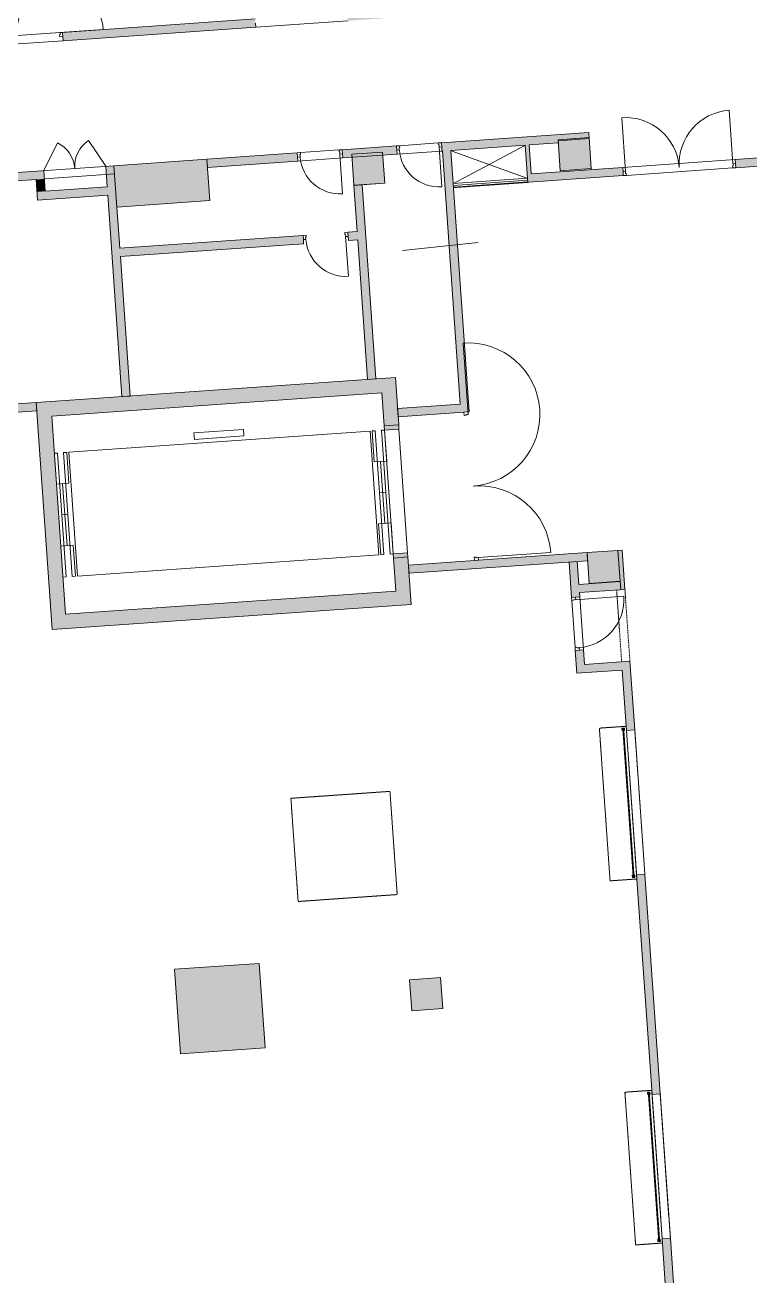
# Model space of a CAD drawing. Header units: millimetres. Extents: x 833941507 to 1669051331, y 817666127 to 1636299673.
# Drawn here: x 834408591 to 834426110, y 818018232 to 818048465 of the extents above; entities that cross this region are included whole.
import ezdxf

# ---------------------------------------------------------------- set-up
doc = ezdxf.new("R2010")
doc.units = ezdxf.units.MM
doc.header["$LTSCALE"] = 3
for name, pattern in [('3A35X-MAGP-P-MP-B02A$0$Long Dash', [13.5, 9, -4.5]), ('3A35X-MAGP-P-MP-B02A$0$Overhead', [1.8, 1.2, -0.6]), ('3A35X-MAGP-P-MP-B02B$0$Long Dash', [13.5, 9, -4.5]), ('3A35X-MAGP-P-MP-B02B$0$Overhead', [1.8, 1.2, -0.6])]:
    doc.linetypes.add(name, pattern=pattern)
for name, color, linetype, lineweight in [('3A35X-MAGP-P-MP-B02A$0$A-000-M_MASS', 252, 'Continuous', 5), ('3A35X-MAGP-P-MP-B02A$0$A-010-A_ROOM', 252, 'Continuous', 5), ('3A35X-MAGP-P-MP-B02A$0$A-010-M_LINE', 252, 'Continuous', 5), ('3A35X-MAGP-P-MP-B02A$0$A-200-M_WALL_EXT', 252, 'Continuous', 9), ('3A35X-MAGP-P-MP-B02A$0$A-200-M_WALL_INT', 252, 'Continuous', 9), ('3A35X-MAGP-P-MP-B02A$0$A-200-M_WALL_PAT', 252, 'Continuous', 9), ('3A35X-MAGP-P-MP-B02A$0$A-230-M_FLOOR', 252, 'Continuous', 18), ('3A35X-MAGP-P-MP-B02A$0$A-325-M_DOOR', 252, 'Continuous', 5), ('3A35X-MAGP-P-MP-B02A$0$A-325-MH_DOOR', 252, '3A35X-MAGP-P-MP-B02A$0$Long Dash', 5), ('3A35X-MAGP-P-MP-B02A$0$A-770-ME_FFE_SA', 252, 'Continuous', 5), ('3A35X-MAGP-P-MP-B02A$0$A-770-MH_FFE_SA', 252, '3A35X-MAGP-P-MP-B02A$0$Overhead', 5), ('3A35X-MAGP-P-MP-B02A$0$S-280-M_COLUMN', 252, 'Continuous', 9), ('3A35X-MAGP-P-MP-B02A$0$Z-060-M_DETAIL', 252, 'Continuous', 5), ('3A35X-MAGP-P-MP-B02B$0$A-000-M_MASS', 252, 'Continuous', 5), ('3A35X-MAGP-P-MP-B02B$0$A-010-A_ROOM', 252, 'Continuous', 5), ('3A35X-MAGP-P-MP-B02B$0$A-010-M_LINE', 252, 'Continuous', 5), ('3A35X-MAGP-P-MP-B02B$0$A-200-M_WALL_EXT', 252, 'Continuous', 9), ('3A35X-MAGP-P-MP-B02B$0$A-200-M_WALL_INT', 252, 'Continuous', 9), ('3A35X-MAGP-P-MP-B02B$0$A-200-M_WALL_PAT', 252, 'Continuous', 9), ('3A35X-MAGP-P-MP-B02B$0$A-230-M_FLOOR', 252, 'Continuous', 18), ('3A35X-MAGP-P-MP-B02B$0$A-325-M_DOOR', 252, 'Continuous', 5), ('3A35X-MAGP-P-MP-B02B$0$A-325-MH_DOOR', 252, '3A35X-MAGP-P-MP-B02B$0$Long Dash', 5), ('3A35X-MAGP-P-MP-B02B$0$A-770-ME_FFE_SA', 252, 'Continuous', 5), ('3A35X-MAGP-P-MP-B02B$0$A-770-MH_FFE_SA', 252, '3A35X-MAGP-P-MP-B02B$0$Overhead', 5), ('3A35X-MAGP-P-MP-B02B$0$S-280-M_COLUMN', 252, 'Continuous', 9), ('3A35X-MAGP-P-MP-B02B$0$Z-060-M_DETAIL', 252, 'Continuous', 5), ('UAJ-23FLOR-h', 251, 'Continuous', 9)]:
    doc.layers.add(name, color=color, linetype=linetype, lineweight=lineweight)
doc.layers.add('UAJ-00XREF', color=7, linetype='Continuous')

# ---------------------------------------------------------------- blocks, each defined once
blk = doc.blocks.new('GBP-LTC-LB01')
at = {"layer": 'UAJ-23FLOR-h'}
h = blk.add_hatch(dxfattribs=at)
h.set_pattern_fill('EARTH,_O', color=256, scale=180, angle=45)
h.set_pattern_definition([(48.9989, (834576001.8, 818046085.3), (-112.727, 1612.5107), [1143, -1143]), (48.9989, (834575678.3, 818046366.6), (-112.727, 1612.5107), [1143, -1143]), (48.9989, (834575354.8, 818046647.8), (-112.727, 1612.5107), [1143, -1143]), (138.9989, (834575340.7, 818046849.3), (-1612.5107, -112.727), [1143, -1143]), (138.9989, (834575621.9, 818047172.8), (-1612.5107, -112.727), [1143, -1143]), (138.9989, (834575903.1, 818047496.3), (-1612.5107, -112.727), [1143, -1143])])
h.paths.add_polyline_path([(834572173, 818200349), (834310584, 818182062), (834331502, 817882832), (834364940, 817885169), (834473096, 818011284), (834480534, 818020120), (834485095, 818025710), (834491376, 818033619), (834497063, 818041013), (834493146, 818043679), (834512789, 818074029), (834518712, 818083675), (834526231, 818096325), (834534646, 818111073), (834545956, 818131981), (834557205, 818154199), (834564040, 818168497), (834570941, 818183576), (834578368, 818200696)])
h.paths.add_polyline_path([(834382131, 817956470), (834418269, 817958996), (834422062, 817963856), (834428403, 817964299), (834467239, 818010696), (834466445, 818021739), (834476098, 818035709), (834485267, 818048983), (834487015, 818051460), (834497268, 818067303), (834492893, 818129890), (834448057, 818126756), (834416897, 818105052), (834382061, 818080789), (834386167, 818022059), (834377588, 818021459)], flags=16)
edge = h.paths.add_edge_path(flags=16)
edge.add_line((834540292, 818142076), (834533466, 818141614))
edge.add_line((834533466, 818141614), (834523258, 818143863))
edge.add_line((834523258, 818143863), (834525897, 818155839))
edge.add_arc((834558382, 818267025), 115835, 237.2184, 253.71313, ccw=False)
edge.add_line((834495665, 818169638), (834498268, 818132357))
edge.add_line((834498268, 818132357), (834496346, 818130135))
edge.add_line((834496346, 818130135), (834492880, 818129893))
edge.add_line((834492880, 818129893), (834494230, 818110588))
edge.add_line((834494230, 818110588), (834496326, 818110708))
edge.add_line((834496326, 818110708), (834498420, 818080754))
edge.add_line((834498420, 818080754), (834498046, 818080727))
edge.add_line((834498046, 818080727), (834498255, 818077746))
edge.add_line((834498255, 818077746), (834503061, 818078082))
edge.add_line((834503061, 818078082), (834504980, 818081212))
edge.add_line((834504980, 818081212), (834509429, 818088471))
edge.add_line((834509429, 818088471), (834515217, 818097914))
edge.add_line((834515217, 818097914), (834526067, 818116416))
edge.add_line((834526067, 818116416), (834532489, 818127889))
edge.add_line((834532489, 818127889), (834534831, 818132146))
edge.add_line((834534831, 818132146), (834540292, 818142076))
h = blk.add_hatch(dxfattribs=at)
h.set_pattern_fill('EARTH,_O', color=256, scale=180, angle=45)
h.set_pattern_definition([(45.0000001, (-1082349.7, 54794.9), (-3e-06, 1616.4461018), [1143, -1143]), (45.0000001, (-1082652.8, 55098), (-3e-06, 1616.4461018), [1143, -1143]), (45.0000001, (-1082955.9, 55401.1), (-3e-06, 1616.4461018), [1143, -1143]), (135.0000001, (-1082955.9, 55603.1), (-1616.4461018, -3e-06), [1143, -1143]), (135.0000001, (-1082652.8, 55906.2), (-1616.4461018, -3e-06), [1143, -1143]), (135.0000001, (-1082349.7, 56209.3), (-1616.4461018, -3e-06), [1143, -1143])])
h.paths.add_polyline_path([(834669469, 818015499), (834651081, 818014214), (834651091, 818014066), (834669480, 818015352)], flags=16)
edge = h.paths.add_edge_path()
edge.add_arc((834611764, 818123015), 22001, 94.0007, 118.6887)
edge.add_line((834601202, 818142316), (834593918, 818141228))
edge.add_arc((834611768, 818123014), 25503, 93.9972, 134.4213, ccw=False)
edge.add_line((834609991, 818148455), (834618164, 818149026))
edge.add_line((834618164, 818149026), (834618408, 818145535))
edge.add_line((834618408, 818145535), (834616365, 818145392))
edge.add_line((834616365, 818145392), (834616609, 818141901))
edge.add_line((834616609, 818141901), (834611622, 818141552))
edge.add_line((834611622, 818141552), (834611378, 818145043))
edge.add_line((834611378, 818145043), (834610229, 818144963))
h.paths.add_polyline_path([(834673233, 818197366), (834607546, 818192774), (834599172, 818174435), (834588349, 818152375), (834578622, 818133891), (834568418, 818115665), (834556457, 818095618), (834546606, 818080042), (834532219, 818058624), (834523692, 818046596), (834515684, 818035708), (834508244, 818025930), (834500656, 818016266), (834489787, 818002934), (834483448, 817995421), (834478638, 817989842), (834458454, 817967379), (834441506, 817949096), (834383076, 817886437), (834482027, 817893355), (834551919, 817920009), (834634905, 817930637), (834634023, 817939309), (834633770, 817941796), (834633578, 817943687), (834508697, 817930984), (834507053, 817930191), (834506409, 817939427), (834507657, 817945567), (834503417, 818006767), (834503064, 818011763), (834514053, 818025792), (834520785, 818034889), (834526319, 818042437), (834532382, 818050706), (834536346, 818056473), (834542258, 818065226), (834550406, 818077287), (834561579, 818095002), (834574523, 818117080), (834587769, 818140310), (834609774, 818143595), (834610002, 818140336), (834634253, 818142031), (834636807, 818105492), (834642791, 818105914), (834646279, 818056033), (834640293, 818055614), (834643382, 818011425), (834641138, 818011268), (834645776, 817944928), (834639048, 817944244), (834640362, 817931328), (834651070, 817932707), (834650588, 817936476), (834685106, 817940897), (834685588, 817937128), (834691374, 817937869)])
blk = doc.blocks.new('3A35X-MAGP-P-MP-B02A')
at = {"layer": '3A35X-MAGP-P-MP-B02A$0$A-200-M_WALL_PAT'}
h = blk.add_hatch(color=256, dxfattribs=at)
h.paths.add_polyline_path([(31290, 126606), (32484, 126606), (32484, 126806), (31290, 126806)], flags=0)
h.paths.add_polyline_path([(34710, 126606), (36600, 126606), (36600, 126806), (34710, 126806), (34710, 126706)], flags=0)
h = blk.add_hatch(color=256, dxfattribs=at)
h.paths.add_polyline_path([(77025, 126606), (77025, 126806), (67250, 126806), (67250, 126606), (76613, 126606)], flags=0)
h.paths.add_polyline_path([(36600, 126606), (39380, 126606), (39380, 126806), (36600, 126806)], flags=0)
h.paths.add_polyline_path([(41606, 126606), (44830, 126606), (44830, 126806), (41606, 126806), (41606, 126706)], flags=0)
h.paths.add_polyline_path([(47600, 126606), (48121, 126606), (48121, 126806), (46856, 126806), (46856, 126606), (47400, 126606)], flags=0)
h.paths.add_polyline_path([(62677, 126606), (65450, 126606), (65450, 126806), (62547, 126806), (62547, 126606)], flags=0)
h.paths.add_polyline_path([(50650, 126606), (54830, 126606), (54830, 126806), (50850, 126806), (50850, 126706), (50650, 126706), (50650, 126806), (50147, 126806), (50147, 126606)], flags=0)
h.paths.add_polyline_path([(57750, 126606), (57856, 126606), (57856, 126806), (56856, 126806), (56856, 126606), (57550, 126606)], flags=0)
h.paths.add_polyline_path([(60521, 126606), (60521, 126806), (58944, 126806), (58944, 126606), (59425, 126606)], flags=0)
h = blk.add_hatch(color=256, dxfattribs=at)
h.paths.add_polyline_path([(28590, 123306), (29084, 123306), (29084, 123506), (28490, 123506), (28490, 123306)], flags=0)
h.paths.add_polyline_path([(34025, 123306), (34025, 123506), (31110, 123506), (31110, 123306), (33825, 123306)], flags=0)
h.paths.add_polyline_path([(35725, 123306), (35725, 123506), (35525, 123506), (35525, 123306)], flags=0)
h = blk.add_hatch(color=256, dxfattribs=at)
h.paths.add_polyline_path([(45670, 123306), (46475, 123306), (46475, 123506), (43657, 123506), (43657, 123306), (44568, 123306)], flags=0)
h.paths.add_polyline_path([(41253, 123306), (41475, 123306), (41475, 123381), (42225, 123381), (42225, 123306), (42569, 123306), (42569, 123506), (41253, 123506), (41253, 123406)], flags=0)
h.paths.add_polyline_path([(39720, 123306), (40165, 123306), (40165, 123506), (37975, 123506), (37975, 123306)], flags=0)
for points in [[(46533, 123381), (47225, 123381), (47225, 123506), (46475, 123506), (46475, 123381)], [(34025, 123006), (34025, 123306), (33825, 123306), (33825, 123006)], [(35525, 117926), (35725, 117926), (35725, 123306), (35525, 123306), (35525, 118826)], [(43870, 116971), (43870, 123306), (43670, 123306), (43670, 116971), (43845, 116971)], [(45670, 122606), (45770, 122606), (45770, 123306), (45670, 123306), (45670, 122631)], [(34858, 122806), (35525, 122806), (35525, 123006), (33825, 123006), (33825, 122806), (34830, 122806)], [(41675, 117926), (41675, 122626), (41475, 122626), (41475, 117926), (41673, 117926)], [(28890, 117726), (33450, 117726), (33450, 117926), (28690, 117926), (28690, 117728), (28890, 117728)], [(33642, 112426), (33800, 112426), (33800, 117926), (33450, 117926), (33450, 112426), (33639, 112426)], [(35525, 117576), (42150, 117576), (42150, 117926), (33800, 117926), (33800, 117576)], [(43670, 116971), (43670, 117171), (42150, 117171), (42150, 116971), (43664, 116971)], [(43870, 113181), (46475, 113181), (46475, 113381), (42150, 113381), (42150, 113181), (43845, 113181)], [(47325, 112426), (47325, 113381), (47225, 113381), (47225, 112426)], [(41719, 112426), (41800, 112426), (41800, 112776), (33800, 112776), (33800, 112426), (41475, 112426)], [(46225, 112426), (47225, 112426), (47225, 112626), (46225, 112626), (46225, 112431)], [(46844, 110486), (47125, 110486), (47125, 110686), (46225, 110686), (46225, 110486)]]:
    blk.add_hatch(color=256, dxfattribs=at).paths.add_polyline_path(points, flags=0)
h = blk.add_hatch(color=256, dxfattribs=at)
h.paths.add_polyline_path([(51475, 122406), (52225, 122406), (52225, 122546), (52195, 122546), (52195, 122606), (50713, 122606), (50713, 122406), (50831, 122406)], flags=0)
h.paths.add_polyline_path([(46475, 122406), (47987, 122406), (47987, 122606), (45670, 122606), (45670, 122406)], flags=0)
h.paths.add_polyline_path([(52825, 122406), (54175, 122406), (54175, 122606), (52825, 122606)], flags=0)
h = blk.add_hatch(color=256, dxfattribs=at)
h.paths.add_polyline_path([(41390, 121306), (41475, 121306), (41475, 121506), (41253, 121506), (41253, 121306), (41266, 121306)], flags=0)
h.paths.add_polyline_path([(37939, 121306), (40165, 121306), (40165, 121506), (35725, 121506), (35725, 121306)], flags=0)
h = blk.add_hatch(color=256, dxfattribs=at)
h.paths.add_polyline_path([(42150, 112426), (42150, 113576), (41800, 113576), (41800, 112426)], flags=0)
h.paths.add_polyline_path([(42150, 116776), (42150, 117576), (41800, 117576), (41800, 116776)], flags=0)
h = blk.add_hatch(color=256, dxfattribs=at)
h.paths.add_polyline_path([(42150, 113576), (42150, 113576), (42150, 113676), (41800, 113676), (41800, 113576)], flags=0)
h.paths.add_polyline_path([(41800, 116676), (42150, 116676), (42150, 116776), (41800, 116776)], flags=0)
h = blk.add_hatch(color=256, dxfattribs=at)
h.paths.add_polyline_path([(46025, 110486), (46225, 110486), (46225, 111038), (46025, 111038), (46025, 110686)], flags=0)
h.paths.add_polyline_path([(46125, 112326), (46225, 112326), (46225, 113181), (46025, 113181), (46025, 112326), (46072, 112326)], flags=0)
h = blk.add_hatch(color=256, dxfattribs=at)
h.paths.add_polyline_path([(47325, 82781), (47325, 84274), (47125, 84274), (47125, 82781)], flags=0)
h.paths.add_polyline_path([(47325, 85362), (47325, 85881), (47125, 85881), (47125, 85362), (47323, 85362)], flags=0)
h.paths.add_polyline_path([(47325, 89381), (47325, 96706), (47125, 96706), (47125, 89381)], flags=0)
h.paths.add_polyline_path([(47325, 100206), (47325, 105526), (47125, 105526), (47125, 100206)], flags=0)
h.paths.add_polyline_path([(47125, 109026), (47325, 109026), (47325, 110686), (47125, 110686), (47125, 110486)], flags=0)
at = {"layer": '3A35X-MAGP-P-MP-B02A$0$S-280-M_COLUMN', "lineweight": 5}
for points in [[(37939, 122506), (37975, 122506), (37975, 123506), (35725, 123506), (35725, 122506)], [(42225, 122631), (42225, 123381), (41475, 123381), (41475, 122631), (42150, 122631)], [(46533, 122631), (47225, 122631), (47225, 123381), (46475, 123381), (46475, 122631)], [(46475, 112631), (47225, 112631), (47225, 113381), (46475, 113381), (46475, 112776)], [(37875, 101981), (37875, 104031), (35825, 104031), (35825, 101981), (37225, 101981)], [(42225, 102631), (42225, 103381), (41475, 103381), (41475, 102631), (42150, 102631)]]:
    blk.add_hatch(color=256, dxfattribs=at).paths.add_polyline_path(points, flags=0)
at = {"layer": '3A35X-MAGP-P-MP-B02A$0$A-000-M_MASS'}
for p, q in [((41800, 113676), (41800, 116676)), ((41800, 116676), (42150, 116676)), ((42150, 116676), (42150, 113676)), ((42150, 113676), (41800, 113676))]:
    blk.add_line(p, q, dxfattribs=at)
at = {"layer": '3A35X-MAGP-P-MP-B02A$0$A-010-A_ROOM'}
blk.add_line((42539, 120974), (44374, 121042), dxfattribs=at)
at = {"layer": '3A35X-MAGP-P-MP-B02A$0$A-010-M_LINE', "linetype": '3A35X-MAGP-P-MP-B02A$0$Overhead'}
for p, q in [((38920, 107956), (41320, 107956)), ((38920, 105456), (38920, 107956)), ((41320, 107956), (41320, 105456)), ((41320, 105456), (38920, 105456))]:
    blk.add_line(p, q, dxfattribs=at)
at = {"layer": '3A35X-MAGP-P-MP-B02A$0$A-200-M_WALL_EXT', "lineweight": 13}
for p, q in [((33800, 117926), (33450, 117926)), ((33450, 117926), (33450, 112426)), ((42150, 117926), (33800, 117926)), ((42150, 117576), (42150, 117926)), ((33800, 112776), (33800, 117576)), ((33800, 117576), (41800, 117576)), ((41800, 117576), (41800, 116776)), ((42150, 116776), (42150, 117576)), ((41800, 116776), (42150, 116776)), ((41800, 113576), (41800, 112776)), ((42150, 113576), (41800, 113576)), ((42150, 112426), (42150, 113576)), ((41800, 112776), (33800, 112776)), ((33450, 112426), (33800, 112426)), ((33800, 112426), (41800, 112426)), ((41800, 112426), (42150, 112426))]:
    blk.add_line(p, q, dxfattribs=at)
at = {"layer": '3A35X-MAGP-P-MP-B02A$0$A-200-M_WALL_INT'}
for p, q in [((39380, 126806), (34710, 126806)), ((34710, 126706), (34710, 126606)), ((39380, 126606), (39380, 126706)), ((34710, 126606), (39380, 126606)), ((35725, 123506), (32360, 123506)), ((34025, 123006), (34025, 123506)), ((35525, 123506), (35525, 123006)), ((35725, 121506), (35725, 123506)), ((40165, 123506), (37975, 123506)), ((37975, 123506), (37975, 123306)), ((40165, 123306), (40165, 123406)), ((42569, 123506), (41253, 123506)), ((41253, 123406), (41253, 123306)), ((42569, 123306), (42569, 123406)), ((47225, 123506), (43657, 123506)), ((43657, 123406), (43657, 123306)), ((46475, 123306), (46475, 123356)), ((46475, 123356), (47225, 123356)), ((47225, 123356), (47225, 123506)), ((31110, 123306), (33825, 123306)), ((33825, 123306), (33825, 122806)), ((35725, 123306), (34025, 123306)), ((37975, 123306), (40165, 123306)), ((41253, 123306), (42569, 123306)), ((43657, 123306), (43670, 123306)), ((43670, 123306), (43670, 117171)), ((45770, 123306), (46475, 123306)), ((45770, 122606), (45770, 123306)), ((33825, 122806), (35525, 122806)), ((35525, 123006), (34025, 123006)), ((35525, 122806), (35525, 117926)), ((41675, 122626), (41475, 122626)), ((41475, 122626), (41475, 121506)), ((41675, 117926), (41675, 122626)), ((43870, 116971), (43870, 122506)), ((45670, 122506), (45670, 122406)), ((47987, 122606), (45770, 122606)), ((47987, 122506), (47987, 122606)), ((52195, 122606), (50713, 122606)), ((50713, 122606), (50713, 122506)), ((43870, 122406), (47987, 122406)), ((50713, 122406), (52230, 122406)), ((40165, 121506), (35725, 121506)), ((35725, 117926), (35725, 121306)), ((35725, 121306), (40165, 121306)), ((40165, 121306), (40165, 121406)), ((41475, 121506), (41253, 121506)), ((41253, 121406), (41253, 121306)), ((41253, 121306), (41475, 121306)), ((41475, 121306), (41475, 117926)), ((33450, 117926), (28490, 117926)), ((33450, 117726), (33450, 117926)), ((35525, 117926), (35725, 117926)), ((41475, 117926), (41675, 117926)), ((28690, 117726), (33450, 117726)), ((43670, 117171), (42150, 117171)), ((42150, 117171), (42150, 116971)), ((42150, 116776), (41800, 116776)), ((41800, 116776), (41800, 116676)), ((42150, 116971), (43745, 116971)), ((42150, 116676), (42150, 116776)), ((43845, 116971), (43870, 116971)), ((41800, 116676), (42150, 116676)), ((42150, 113676), (41800, 113676)), ((41800, 113676), (41800, 113576)), ((41800, 113576), (42150, 113576)), ((42150, 113576), (42150, 113676)), ((43745, 113381), (42150, 113381)), ((42150, 113381), (42150, 113181)), ((46475, 113381), (43845, 113381)), ((46475, 113181), (46475, 113381)), ((47225, 113381), (47225, 112426)), ((47325, 113381), (47225, 113381)), ((47325, 112426), (47325, 113381)), ((42150, 113181), (46475, 113181)), ((46025, 113181), (46025, 112326)), ((46225, 112626), (46225, 113181)), ((47225, 112626), (46225, 112626)), ((46125, 112326), (46225, 112326)), ((46225, 112426), (47325, 112426)), ((46225, 112326), (46225, 112426)), ((46025, 111038), (46025, 110486)), ((46225, 111038), (46125, 111038)), ((46225, 110686), (46225, 111038)), ((47325, 110686), (46225, 110686)), ((47325, 109026), (47325, 110686)), ((46025, 110486), (47125, 110486)), ((47125, 110486), (47125, 109026)), ((47125, 109026), (47325, 109026)), ((47325, 105526), (47125, 105526)), ((47125, 105526), (47125, 100206)), ((47325, 100206), (47325, 105526)), ((47125, 100206), (47325, 100206)), ((47325, 96706), (47125, 96706)), ((47125, 96706), (47125, 92831)), ((47325, 89381), (47325, 96706))]:
    blk.add_line(p, q, dxfattribs=at)
at = {"layer": '3A35X-MAGP-P-MP-B02A$0$A-230-M_FLOOR'}
for p, q in [((32544, 126806), (34650, 126806)), ((34710, 126606), (32484, 126606)), ((41606, 126606), (39380, 126606)), ((41178, 123506), (40240, 123506)), ((40240, 123506), (41178, 123506)), ((42644, 123506), (43582, 123506)), ((41253, 123306), (40165, 123306)), ((43657, 123306), (42569, 123306)), ((41475, 122626), (41475, 122631)), ((41675, 122631), (41675, 122626)), ((42225, 122626), (41675, 122626)), ((42225, 122631), (42225, 122626)), ((47225, 122631), (47225, 122606)), ((47987, 122606), (50713, 122606)), ((50638, 122406), (48062, 122406)), ((41800, 116676), (41800, 113676)), ((42150, 116676), (42150, 113676)), ((46025, 111113), (46025, 112251)), ((46225, 112326), (46225, 111038)), ((47125, 105526), (47125, 109026)), ((47325, 109026), (47325, 105526)), ((47125, 96706), (47125, 100206)), ((47325, 100206), (47325, 96706))]:
    blk.add_line(p, q, dxfattribs=at)
at = {"layer": '3A35X-MAGP-P-MP-B02A$0$A-325-M_DOOR', "lineweight": 9}
for p, q in [((34635, 126706), (34635, 126753)), ((34635, 126753), (34650, 126753)), ((34710, 126706), (34635, 126706)), ((34650, 126806), (34710, 126806)), ((34650, 126753), (34650, 126806)), ((34710, 126806), (34710, 126706)), ((40240, 123506), (40165, 123506)), ((40165, 123506), (40165, 123406)), ((40165, 123406), (40225, 123406)), ((40225, 123406), (40225, 123459)), ((40225, 123459), (40240, 123459)), ((40240, 123459), (40240, 123506)), ((41253, 123506), (41178, 123506)), ((41178, 123506), (41178, 123459)), ((41178, 123459), (41193, 123459)), ((41193, 123459), (41193, 123406)), ((41193, 123406), (41253, 123406)), ((41253, 123406), (41253, 123506)), ((42644, 123506), (42569, 123506)), ((42569, 123506), (42569, 123406)), ((42569, 123406), (42629, 123406)), ((42629, 123406), (42629, 123459)), ((42629, 123459), (42644, 123459)), ((42644, 123459), (42644, 123506)), ((43657, 123506), (43582, 123506)), ((43582, 123506), (43582, 123459)), ((43582, 123459), (43597, 123459)), ((43597, 123459), (43597, 123406)), ((43597, 123406), (43657, 123406)), ((43657, 123406), (43657, 123506)), ((47987, 122506), (48047, 122506)), ((47987, 122406), (47987, 122506)), ((48047, 122506), (48047, 122453)), ((48047, 122453), (48062, 122453)), ((48062, 122453), (48062, 122406)), ((50638, 122406), (50638, 122453)), ((50638, 122453), (50653, 122453)), ((50653, 122506), (50713, 122506)), ((50653, 122453), (50653, 122506)), ((50713, 122506), (50713, 122406)), ((48062, 122406), (47987, 122406)), ((50713, 122406), (50638, 122406)), ((40240, 121506), (40165, 121506)), ((40165, 121506), (40165, 121406)), ((40165, 121406), (40225, 121406)), ((40225, 121406), (40225, 121459)), ((40225, 121459), (40240, 121459)), ((40240, 121459), (40240, 121506)), ((41253, 121506), (41178, 121506)), ((41178, 121506), (41178, 121459)), ((41178, 121459), (41193, 121459)), ((41193, 121459), (41193, 121406)), ((41193, 121406), (41253, 121406)), ((41253, 121406), (41253, 121506)), ((43845, 116971), (43745, 116971)), ((43745, 116971), (43745, 116896)), ((43745, 116896), (43792, 116896)), ((43792, 116896), (43792, 116911)), ((43792, 116911), (43845, 116911)), ((43845, 116911), (43845, 116971)), ((43792, 113456), (43745, 113456)), ((43745, 113456), (43745, 113381)), ((43745, 113381), (43845, 113381)), ((43792, 113441), (43792, 113456)), ((43845, 113441), (43792, 113441)), ((43845, 113381), (43845, 113441)), ((46125, 112326), (46025, 112326)), ((46025, 112326), (46025, 112251)), ((46025, 112251), (46072, 112251)), ((46072, 112251), (46072, 112266)), ((46072, 112266), (46125, 112266)), ((46125, 112266), (46125, 112326)), ((46072, 111113), (46025, 111113)), ((46025, 111113), (46025, 111038)), ((46025, 111038), (46125, 111038)), ((46072, 111098), (46072, 111113)), ((46125, 111098), (46072, 111098)), ((46125, 111038), (46125, 111098))]:
    blk.add_line(p, q, dxfattribs=at)
at = {"layer": '3A35X-MAGP-P-MP-B02A$0$A-325-M_DOOR'}
for p, q in [((34647, 126806), (35696, 126806)), ((34025, 123506), (34400, 124156)), ((35525, 123506), (35150, 124156)), ((48050, 122506), (48050, 123805)), ((50650, 122506), (50650, 123805)), ((41190, 123406), (41190, 122444)), ((43594, 123406), (43594, 122444)), ((41190, 121406), (41190, 120444)), ((43845, 116908), (43845, 118639)), ((43845, 113444), (45601, 113444)), ((46125, 112263), (47287, 112263))]:
    blk.add_line(p, q, dxfattribs=at)
for centre, radius, start, end in [((34647, 126806), 1049, 0, 180), ((34025, 123506), 750, 0, 60), ((35525, 123506), 750, 120, 180), ((48050, 122506), 1299, 0, 90), ((50650, 122506), 1299, 90, 180), ((41190, 123406), 962, 180, 270), ((43594, 123406), 962, 180, 270), ((41190, 121406), 962, 180, 270), ((43845, 116908), 1731, 270, 90), ((43870, 113444), 1731, 0, 90), ((46125, 112263), 1162, 270, 0)]:
    blk.add_arc(centre, radius, start, end, dxfattribs=at)
at = {"layer": '3A35X-MAGP-P-MP-B02A$0$A-325-MH_DOOR'}
for p, q in [((47125, 110686), (47125, 112426)), ((47325, 110686), (47325, 112426)), ((47125, 109026), (47125, 105526)), ((47325, 109026), (47325, 105526)), ((47125, 100206), (47125, 96706)), ((47325, 100206), (47325, 96706))]:
    blk.add_line(p, q, dxfattribs=at)
at = {"layer": '3A35X-MAGP-P-MP-B02A$0$A-770-ME_FFE_SA'}
for p, q in [((43880, 123296), (45660, 122506)), ((43880, 122506), (45660, 123296)), ((45670, 122456), (43870, 122456)), ((43870, 122406), (43870, 122416)), ((43870, 122416), (45670, 122416)), ((45670, 122406), (43870, 122406)), ((45660, 122406), (43880, 122406)), ((43880, 122406), (45660, 122406)), ((45670, 122416), (45670, 122406)), ((37200, 116771), (37200, 116931)), ((37200, 116931), (38400, 116931)), ((38400, 116771), (37200, 116771)), ((38400, 116931), (38400, 116771)), ((33875, 116676), (33800, 116676)), ((33875, 116676), (33875, 113676)), ((34100, 116676), (34025, 116676)), ((34025, 116676), (34025, 113676)), ((34100, 116676), (34100, 115926)), ((34150, 113676), (34150, 116676)), ((34150, 116676), (41450, 116676)), ((41450, 116676), (41450, 113676)), ((41575, 116676), (41500, 116676)), ((41500, 116676), (41500, 115926)), ((41575, 116676), (41575, 113676)), ((41800, 116676), (41725, 116676)), ((41725, 116676), (41725, 113676)), ((41800, 116676), (41800, 115926)), ((34100, 115926), (33800, 115926)), ((33950, 115926), (33950, 114426)), ((41800, 115926), (41500, 115926)), ((41650, 115926), (41650, 114426)), ((34025, 115176), (33875, 115176)), ((41725, 115176), (41575, 115176)), ((33800, 114426), (34100, 114426)), ((34100, 114426), (34100, 113676)), ((41500, 114426), (41800, 114426)), ((41500, 114426), (41500, 113676)), ((41800, 113676), (41800, 114426)), ((33875, 113676), (33800, 113676)), ((34025, 113676), (34100, 113676)), ((41450, 113676), (34150, 113676)), ((41575, 113676), (41500, 113676)), ((41800, 113676), (41725, 113676)), ((47020, 109086), (47020, 109026)), ((47080, 109086), (47020, 109086)), ((47020, 109026), (47022, 109026)), ((47022, 109026), (47022, 109076)), ((47040, 109076), (47060, 109076)), ((47078, 109076), (47078, 109026)), ((47078, 109026), (47080, 109026)), ((47080, 109026), (47080, 109086)), ((47020, 105466), (47020, 105526)), ((47020, 105526), (47050, 105526)), ((47050, 105526), (47050, 105478)), ((47060, 105526), (47080, 105526)), ((47060, 105478), (47060, 105526)), ((47080, 105526), (47080, 105466)), ((47080, 105466), (47020, 105466)), ((47050, 105478), (47060, 105478)), ((47020, 100266), (47020, 100206)), ((47080, 100266), (47020, 100266)), ((47020, 100206), (47022, 100206)), ((47022, 100206), (47022, 100256)), ((47040, 100256), (47060, 100256)), ((47078, 100256), (47078, 100206)), ((47078, 100206), (47080, 100206)), ((47080, 100206), (47080, 100266)), ((47020, 96646), (47020, 96706)), ((47020, 96706), (47050, 96706)), ((47080, 96646), (47020, 96646)), ((47050, 96706), (47050, 96658)), ((47050, 96658), (47060, 96658)), ((47060, 96706), (47080, 96706)), ((47060, 96658), (47060, 96706)), ((47080, 96706), (47080, 96646))]:
    blk.add_line(p, q, dxfattribs=at)
at = {"layer": '3A35X-MAGP-P-MP-B02A$0$A-770-MH_FFE_SA'}
for p, q in [((44770, 122406), (43880, 122406)), ((44770, 122406), (43880, 122406)), ((44770, 122406), (45660, 122406)), ((44770, 122406), (45660, 122406)), ((46475, 109126), (46475, 105426)), ((47125, 109126), (46475, 109126)), ((47060, 109076), (47040, 109076)), ((47040, 109076), (47040, 105476)), ((47060, 105476), (47060, 109076)), ((47125, 105426), (47125, 109126)), ((46475, 105426), (47125, 105426)), ((47040, 105476), (47060, 105476)), ((46475, 100306), (46475, 96606)), ((47125, 100306), (46475, 100306)), ((47060, 100256), (47040, 100256)), ((47040, 100256), (47040, 96656)), ((47060, 96656), (47060, 100256)), ((47125, 96606), (47125, 100306)), ((46475, 96606), (47125, 96606)), ((47040, 96656), (47060, 96656))]:
    blk.add_line(p, q, dxfattribs=at)
at = {"layer": '3A35X-MAGP-P-MP-B02A$0$S-280-M_COLUMN', "lineweight": 13}
for p, q in [((37975, 123506), (35725, 123506)), ((35725, 123506), (35725, 122506)), ((37975, 122506), (37975, 123506)), ((41475, 123381), (41475, 122631)), ((42225, 123381), (41475, 123381)), ((42225, 122631), (42225, 123381)), ((46475, 123381), (46475, 122631)), ((47225, 123381), (46475, 123381)), ((47225, 122631), (47225, 123381)), ((35725, 122506), (37975, 122506)), ((41475, 122631), (42225, 122631)), ((46475, 122631), (47225, 122631)), ((46475, 113381), (46475, 112631)), ((47225, 113381), (46475, 113381)), ((47225, 112631), (47225, 113381)), ((46475, 112631), (47225, 112631)), ((35825, 104031), (35825, 101981)), ((37875, 104031), (35825, 104031)), ((37875, 101981), (37875, 104031)), ((41475, 103381), (41475, 102631)), ((42225, 103381), (41475, 103381)), ((42225, 102631), (42225, 103381)), ((41475, 102631), (42225, 102631)), ((35825, 101981), (37875, 101981))]:
    blk.add_line(p, q, dxfattribs=at)
at = {"layer": '3A35X-MAGP-P-MP-B02A$0$Z-060-M_DETAIL'}
for p, q in [((45670, 123306), (43870, 123306)), ((43870, 123306), (43870, 122506)), ((45670, 122506), (45670, 123306)), ((43870, 122506), (45670, 122506))]:
    blk.add_line(p, q, dxfattribs=at)
blk = doc.blocks.new('3A35X-MAGP-P-MP-B02B')
at = {"layer": '3A35X-MAGP-P-MP-B02B$0$A-200-M_WALL_PAT'}
h = blk.add_hatch(color=256, dxfattribs=at)
h.paths.add_polyline_path([(31920, 126606), (32484, 126606), (32484, 126806), (31290, 126806), (31290, 126606), (31295, 126606)], flags=0)
h.paths.add_polyline_path([(35374, 126606), (36600, 126606), (36600, 126806), (34710, 126806), (34710, 126606)], flags=0)
h = blk.add_hatch(color=256, dxfattribs=at)
h.paths.add_polyline_path([(77025, 126606), (77025, 126806), (67250, 126806), (67250, 126606), (76172, 126606)], flags=0)
h.paths.add_polyline_path([(37162, 126606), (39380, 126606), (39380, 126806), (36600, 126806), (36600, 126606)], flags=0)
h.paths.add_polyline_path([(43000, 126606), (44830, 126606), (44830, 126806), (41606, 126806), (41606, 126606), (42800, 126606)], flags=0)
h.paths.add_polyline_path([(48121, 126606), (48121, 126806), (46856, 126806), (46856, 126606), (47600, 126606)], flags=0)
h.paths.add_polyline_path([(60521, 126606), (60521, 126806), (58944, 126806), (58944, 126606), (59250, 126606)], flags=0)
h.paths.add_polyline_path([(50772, 126606), (54830, 126606), (54830, 126806), (50850, 126806), (50850, 126706), (50650, 126706), (50650, 126806), (50147, 126806), (50147, 126606), (50650, 126606)], flags=0)
h.paths.add_polyline_path([(57750, 126606), (57856, 126606), (57856, 126806), (56856, 126806), (56856, 126606), (57550, 126606)], flags=0)
h.paths.add_polyline_path([(65450, 126606), (65450, 126806), (62547, 126806), (62547, 126606), (65350, 126606)], flags=0)
h = blk.add_hatch(color=256, dxfattribs=at)
h.paths.add_polyline_path([(28590, 123306), (29084, 123306), (29084, 123506), (28490, 123506), (28490, 123306)], flags=0)
h.paths.add_polyline_path([(35525, 123306), (35725, 123306), (35725, 123506), (35525, 123506)], flags=0)
h.paths.add_polyline_path([(32607, 123306), (34025, 123306), (34025, 123506), (31110, 123506), (31110, 123306), (32360, 123306)], flags=0)
h = blk.add_hatch(color=256, dxfattribs=at)
h.paths.add_polyline_path([(45770, 123306), (46475, 123306), (46475, 123506), (43657, 123506), (43657, 123306), (45670, 123306)], flags=0)
h.paths.add_polyline_path([(41253, 123306), (41475, 123306), (41475, 123381), (42225, 123381), (42225, 123306), (42569, 123306), (42569, 123506), (41253, 123506), (41253, 123406)], flags=0)
h.paths.add_polyline_path([(39720, 123306), (40165, 123306), (40165, 123506), (37975, 123506), (37975, 123306), (39370, 123306)], flags=0)
for points in [[(46475, 123381), (47225, 123381), (47225, 123506), (46475, 123506)], [(34025, 123006), (34025, 123306), (33825, 123306), (33825, 123006)], [(35525, 117926), (35725, 117926), (35725, 123306), (35525, 123306), (35525, 118826)], [(43870, 116971), (43870, 123306), (43670, 123306), (43670, 116971), (43845, 116971)], [(45670, 122606), (45770, 122606), (45770, 123306), (45670, 123306), (45670, 122631)], [(35525, 122806), (35525, 123006), (33825, 123006), (33825, 122806), (35374, 122806)], [(41675, 117926), (41675, 122626), (41475, 122626), (41475, 117926), (41673, 117926)], [(29290, 117726), (33450, 117726), (33450, 117926), (28690, 117926), (28690, 117728), (29090, 117726)], [(33665, 112426), (33800, 112426), (33800, 117926), (33450, 117926), (33450, 112426), (33639, 112426)], [(35525, 117576), (42150, 117576), (42150, 117926), (33800, 117926), (33800, 117576)], [(43670, 116971), (43670, 117171), (42150, 117171), (42150, 116971), (43664, 116971)], [(44334, 113181), (46475, 113181), (46475, 113381), (42150, 113381), (42150, 113181), (43870, 113181)], [(47325, 112426), (47325, 113381), (47225, 113381), (47225, 112426)], [(41719, 112426), (41800, 112426), (41800, 112776), (33800, 112776), (33800, 112426), (41475, 112426)], [(47225, 112426), (47225, 112626), (46225, 112626), (46225, 112426)], [(47125, 110486), (47125, 110686), (46225, 110686), (46225, 110486)]]:
    blk.add_hatch(color=256, dxfattribs=at).paths.add_polyline_path(points, flags=0)
h = blk.add_hatch(color=256, dxfattribs=at)
h.paths.add_polyline_path([(52195, 122406), (52225, 122406), (52225, 122546), (52195, 122546), (52195, 122606), (50713, 122606), (50713, 122406), (51475, 122406)], flags=0)
h.paths.add_polyline_path([(52825, 122406), (54175, 122406), (54175, 122606), (52825, 122606)], flags=0)
h.paths.add_polyline_path([(46281, 122406), (47987, 122406), (47987, 122606), (45670, 122606), (45670, 122406)], flags=0)
h = blk.add_hatch(color=256, dxfattribs=at)
h.paths.add_polyline_path([(39854, 121306), (40165, 121306), (40165, 121506), (35725, 121506), (35725, 121306), (37975, 121306)], flags=0)
h.paths.add_polyline_path([(41266, 121306), (41475, 121306), (41475, 121506), (41253, 121506), (41253, 121306)], flags=0)
h = blk.add_hatch(color=256, dxfattribs=at)
h.paths.add_polyline_path([(41800, 112426), (42150, 112426), (42150, 113576), (41800, 113576), (41800, 112776)], flags=0)
h.paths.add_polyline_path([(42150, 116776), (42150, 117576), (41800, 117576), (41800, 116776)], flags=0)
h = blk.add_hatch(color=256, dxfattribs=at)
h.paths.add_polyline_path([(42150, 113576), (42150, 113676), (41800, 113676), (41800, 113576), (42150, 113576)], flags=0)
h.paths.add_polyline_path([(42150, 116676), (42150, 116776), (41800, 116776), (41800, 116676), (41975, 116676)], flags=0)
h = blk.add_hatch(color=256, dxfattribs=at)
h.paths.add_polyline_path([(46225, 110486), (46225, 111038), (46025, 111038), (46025, 110486)], flags=0)
h.paths.add_polyline_path([(46025, 112326), (46225, 112326), (46225, 113181), (46025, 113181), (46025, 112426)], flags=0)
h = blk.add_hatch(color=256, dxfattribs=at)
h.paths.add_polyline_path([(47125, 100206), (47325, 100206), (47325, 105526), (47125, 105526), (47125, 102631)], flags=0)
h.paths.add_polyline_path([(47125, 109026), (47325, 109026), (47325, 110686), (47125, 110686), (47125, 110486)], flags=0)
at = {"layer": '3A35X-MAGP-P-MP-B02B$0$S-280-M_COLUMN', "lineweight": 5}
for points in [[(37850, 122506), (37975, 122506), (37975, 123506), (35725, 123506), (35725, 122506)], [(42094, 122631), (42225, 122631), (42225, 123381), (41475, 123381), (41475, 122631), (41675, 122631)], [(47225, 122631), (47225, 123381), (46475, 123381), (46475, 122631)], [(46475, 112631), (47225, 112631), (47225, 113381), (46475, 113381), (46475, 112776)], [(37875, 101981), (37875, 104031), (35825, 104031), (35825, 101981), (37225, 101981)], [(42225, 102631), (42225, 103381), (41475, 103381), (41475, 102631), (42150, 102631)]]:
    blk.add_hatch(color=256, dxfattribs=at).paths.add_polyline_path(points, flags=0)
at = {"layer": '3A35X-MAGP-P-MP-B02B$0$A-000-M_MASS'}
for p, q in [((41800, 113676), (41800, 116676)), ((41800, 116676), (42150, 116676)), ((42150, 116676), (42150, 113676)), ((42150, 113676), (41800, 113676))]:
    blk.add_line(p, q, dxfattribs=at)
at = {"layer": '3A35X-MAGP-P-MP-B02B$0$A-010-A_ROOM'}
blk.add_line((42539, 120974), (44374, 121042), dxfattribs=at)
at = {"layer": '3A35X-MAGP-P-MP-B02B$0$A-010-M_LINE', "linetype": '3A35X-MAGP-P-MP-B02B$0$Overhead'}
for p, q in [((38920, 107956), (41320, 107956)), ((38920, 105456), (38920, 107956)), ((41320, 107956), (41320, 105456)), ((41320, 105456), (38920, 105456))]:
    blk.add_line(p, q, dxfattribs=at)
at = {"layer": '3A35X-MAGP-P-MP-B02B$0$A-200-M_WALL_EXT', "lineweight": 13}
for p, q in [((33800, 117926), (33450, 117926)), ((33450, 117926), (33450, 112426)), ((42150, 117926), (33800, 117926)), ((42150, 117576), (42150, 117926)), ((33800, 112776), (33800, 117576)), ((33800, 117576), (41800, 117576)), ((41800, 117576), (41800, 116776)), ((42150, 116776), (42150, 117576)), ((41800, 116776), (42150, 116776)), ((41800, 113576), (41800, 112776)), ((42150, 113576), (41800, 113576)), ((42150, 112426), (42150, 113576)), ((41800, 112776), (33800, 112776)), ((33450, 112426), (33800, 112426)), ((33800, 112426), (41800, 112426)), ((41800, 112426), (42150, 112426))]:
    blk.add_line(p, q, dxfattribs=at)
at = {"layer": '3A35X-MAGP-P-MP-B02B$0$A-200-M_WALL_INT'}
for p, q in [((39380, 126806), (34710, 126806)), ((34710, 126706), (34710, 126606)), ((39380, 126606), (39380, 126706)), ((34710, 126606), (39380, 126606)), ((35725, 123506), (32360, 123506)), ((34025, 123006), (34025, 123506)), ((35525, 123506), (35525, 123006)), ((35725, 121506), (35725, 123506)), ((40165, 123506), (37975, 123506)), ((37975, 123506), (37975, 123306)), ((40165, 123306), (40165, 123406)), ((42569, 123506), (41253, 123506)), ((41253, 123406), (41253, 123306)), ((42569, 123306), (42569, 123406)), ((47225, 123506), (43657, 123506)), ((43657, 123406), (43657, 123306)), ((46475, 123306), (46475, 123356)), ((46475, 123356), (47225, 123356)), ((47225, 123356), (47225, 123506)), ((31110, 123306), (33825, 123306)), ((33825, 123306), (33825, 122806)), ((35725, 123306), (34025, 123306)), ((37975, 123306), (40165, 123306)), ((41253, 123306), (42569, 123306)), ((43657, 123306), (43670, 123306)), ((43670, 123306), (43670, 117171)), ((45770, 123306), (46475, 123306)), ((45770, 122606), (45770, 123306)), ((33825, 122806), (35525, 122806)), ((35525, 123006), (34025, 123006)), ((35525, 122806), (35525, 117926)), ((41675, 122626), (41475, 122626)), ((41475, 122626), (41475, 121506)), ((41675, 117926), (41675, 122626)), ((43870, 116971), (43870, 122506)), ((45670, 122506), (45670, 122406)), ((47987, 122606), (45770, 122606)), ((47987, 122506), (47987, 122606)), ((52195, 122606), (50713, 122606)), ((50713, 122606), (50713, 122506)), ((43870, 122406), (47987, 122406)), ((50713, 122406), (52230, 122406)), ((40165, 121506), (35725, 121506)), ((35725, 117926), (35725, 121306)), ((35725, 121306), (40165, 121306)), ((40165, 121306), (40165, 121406)), ((41475, 121506), (41253, 121506)), ((41253, 121406), (41253, 121306)), ((41253, 121306), (41475, 121306)), ((41475, 121306), (41475, 117926)), ((33450, 117926), (28490, 117926)), ((33450, 117726), (33450, 117926)), ((35525, 117926), (35725, 117926)), ((41475, 117926), (41675, 117926)), ((28690, 117726), (33450, 117726)), ((43670, 117171), (42150, 117171)), ((42150, 117171), (42150, 116971)), ((42150, 116776), (41800, 116776)), ((41800, 116776), (41800, 116676)), ((42150, 116971), (43745, 116971)), ((42150, 116676), (42150, 116776)), ((43845, 116971), (43870, 116971)), ((41800, 116676), (42150, 116676)), ((42150, 113676), (41800, 113676)), ((41800, 113676), (41800, 113576)), ((41800, 113576), (42150, 113576)), ((42150, 113576), (42150, 113676)), ((43745, 113381), (42150, 113381)), ((42150, 113381), (42150, 113181)), ((46475, 113381), (43845, 113381)), ((46475, 113181), (46475, 113381)), ((47225, 113381), (47225, 112426)), ((47325, 113381), (47225, 113381)), ((47325, 112426), (47325, 113381)), ((42150, 113181), (46475, 113181)), ((46025, 113181), (46025, 112326)), ((46225, 112626), (46225, 113181)), ((47225, 112626), (46225, 112626)), ((46125, 112326), (46225, 112326)), ((46225, 112426), (47325, 112426)), ((46225, 112326), (46225, 112426)), ((46025, 111038), (46025, 110486)), ((46225, 111038), (46125, 111038)), ((46225, 110686), (46225, 111038)), ((47325, 110686), (46225, 110686)), ((47325, 109026), (47325, 110686)), ((46025, 110486), (47125, 110486)), ((47125, 110486), (47125, 109026)), ((47125, 109026), (47325, 109026)), ((47325, 105526), (47125, 105526)), ((47125, 105526), (47125, 100206)), ((47325, 100206), (47325, 105526)), ((47125, 100206), (47325, 100206))]:
    blk.add_line(p, q, dxfattribs=at)
at = {"layer": '3A35X-MAGP-P-MP-B02B$0$A-230-M_FLOOR'}
for p, q in [((32544, 126806), (34650, 126806)), ((34710, 126606), (32484, 126606)), ((41606, 126606), (39380, 126606)), ((41178, 123506), (40240, 123506)), ((40240, 123506), (41178, 123506)), ((42644, 123506), (43582, 123506)), ((41253, 123306), (40165, 123306)), ((43657, 123306), (42569, 123306)), ((41475, 122626), (41475, 122631)), ((41675, 122631), (41675, 122626)), ((42225, 122626), (41675, 122626)), ((42225, 122631), (42225, 122626)), ((47225, 122631), (47225, 122606)), ((47987, 122606), (50713, 122606)), ((50638, 122406), (48062, 122406)), ((41800, 116676), (41800, 113676)), ((42150, 116676), (42150, 113676)), ((46025, 111113), (46025, 112251)), ((46225, 112326), (46225, 111038)), ((47125, 105526), (47125, 109026)), ((47325, 109026), (47325, 105526)), ((47125, 97201), (47125, 100206)), ((47325, 100206), (47325, 97201))]:
    blk.add_line(p, q, dxfattribs=at)
at = {"layer": '3A35X-MAGP-P-MP-B02B$0$A-325-M_DOOR', "lineweight": 9}
for p, q in [((34635, 126706), (34635, 126753)), ((34635, 126753), (34650, 126753)), ((34710, 126706), (34635, 126706)), ((34650, 126806), (34710, 126806)), ((34650, 126753), (34650, 126806)), ((34710, 126806), (34710, 126706)), ((40240, 123506), (40165, 123506)), ((40165, 123506), (40165, 123406)), ((40165, 123406), (40225, 123406)), ((40225, 123406), (40225, 123459)), ((40225, 123459), (40240, 123459)), ((40240, 123459), (40240, 123506)), ((41253, 123506), (41178, 123506)), ((41178, 123506), (41178, 123459)), ((41178, 123459), (41193, 123459)), ((41193, 123459), (41193, 123406)), ((41193, 123406), (41253, 123406)), ((41253, 123406), (41253, 123506)), ((42644, 123506), (42569, 123506)), ((42569, 123506), (42569, 123406)), ((42569, 123406), (42629, 123406)), ((42629, 123406), (42629, 123459)), ((42629, 123459), (42644, 123459)), ((42644, 123459), (42644, 123506)), ((43657, 123506), (43582, 123506)), ((43582, 123506), (43582, 123459)), ((43582, 123459), (43597, 123459)), ((43597, 123459), (43597, 123406)), ((43597, 123406), (43657, 123406)), ((43657, 123406), (43657, 123506)), ((47987, 122506), (48047, 122506)), ((47987, 122406), (47987, 122506)), ((48047, 122506), (48047, 122453)), ((48047, 122453), (48062, 122453)), ((48062, 122453), (48062, 122406)), ((50638, 122406), (50638, 122453)), ((50638, 122453), (50653, 122453)), ((50653, 122506), (50713, 122506)), ((50653, 122453), (50653, 122506)), ((50713, 122506), (50713, 122406)), ((48062, 122406), (47987, 122406)), ((50713, 122406), (50638, 122406)), ((40240, 121506), (40165, 121506)), ((40165, 121506), (40165, 121406)), ((40165, 121406), (40225, 121406)), ((40225, 121406), (40225, 121459)), ((40225, 121459), (40240, 121459)), ((40240, 121459), (40240, 121506)), ((41253, 121506), (41178, 121506)), ((41178, 121506), (41178, 121459)), ((41178, 121459), (41193, 121459)), ((41193, 121459), (41193, 121406)), ((41193, 121406), (41253, 121406)), ((41253, 121406), (41253, 121506)), ((43845, 116971), (43745, 116971)), ((43745, 116971), (43745, 116896)), ((43745, 116896), (43792, 116896)), ((43792, 116896), (43792, 116911)), ((43792, 116911), (43845, 116911)), ((43845, 116911), (43845, 116971)), ((43792, 113456), (43745, 113456)), ((43745, 113456), (43745, 113381)), ((43745, 113381), (43845, 113381)), ((43792, 113441), (43792, 113456)), ((43845, 113441), (43792, 113441)), ((43845, 113381), (43845, 113441)), ((46125, 112326), (46025, 112326)), ((46025, 112326), (46025, 112251)), ((46025, 112251), (46072, 112251)), ((46072, 112251), (46072, 112266)), ((46072, 112266), (46125, 112266)), ((46125, 112266), (46125, 112326)), ((46072, 111113), (46025, 111113)), ((46025, 111113), (46025, 111038)), ((46025, 111038), (46125, 111038)), ((46072, 111098), (46072, 111113)), ((46125, 111098), (46072, 111098)), ((46125, 111038), (46125, 111098))]:
    blk.add_line(p, q, dxfattribs=at)
at = {"layer": '3A35X-MAGP-P-MP-B02B$0$A-325-M_DOOR'}
for p, q in [((34647, 126806), (35696, 126806)), ((34025, 123506), (34400, 124156)), ((35525, 123506), (35150, 124156)), ((48050, 122506), (48050, 123805)), ((50650, 122506), (50650, 123805)), ((41190, 123406), (41190, 122444)), ((43594, 123406), (43594, 122444)), ((41190, 121406), (41190, 120444)), ((43845, 116908), (43845, 118639)), ((43845, 113444), (45601, 113444)), ((46125, 112263), (47287, 112263))]:
    blk.add_line(p, q, dxfattribs=at)
for centre, radius, start, end in [((34647, 126806), 1049, 0, 180), ((34025, 123506), 750, 0, 60), ((35525, 123506), 750, 120, 180), ((48050, 122506), 1299, 0, 90), ((50650, 122506), 1299, 90, 180), ((41190, 123406), 962, 180, 270), ((43594, 123406), 962, 180, 270), ((41190, 121406), 962, 180, 270), ((43845, 116908), 1731, 270, 90), ((43870, 113444), 1731, 0, 90), ((46125, 112263), 1162, 270, 0)]:
    blk.add_arc(centre, radius, start, end, dxfattribs=at)
at = {"layer": '3A35X-MAGP-P-MP-B02B$0$A-325-MH_DOOR'}
for p, q in [((47125, 110686), (47125, 112426)), ((47325, 110686), (47325, 112426)), ((47125, 109026), (47125, 105526)), ((47325, 109026), (47325, 105526)), ((47125, 100206), (47125, 97201)), ((47325, 100206), (47325, 97201))]:
    blk.add_line(p, q, dxfattribs=at)
at = {"layer": '3A35X-MAGP-P-MP-B02B$0$A-770-ME_FFE_SA'}
for p, q in [((43880, 123296), (45660, 122506)), ((43880, 122506), (45660, 123296)), ((45670, 122456), (43870, 122456)), ((43870, 122406), (43870, 122416)), ((43870, 122416), (45670, 122416)), ((45670, 122406), (43870, 122406)), ((45660, 122406), (43880, 122406)), ((43880, 122406), (45660, 122406)), ((45670, 122416), (45670, 122406)), ((37200, 116771), (37200, 116931)), ((37200, 116931), (38400, 116931)), ((38400, 116771), (37200, 116771)), ((38400, 116931), (38400, 116771)), ((33875, 116676), (33800, 116676)), ((33875, 116676), (33875, 113676)), ((34100, 116676), (34025, 116676)), ((34025, 116676), (34025, 113676)), ((34100, 116676), (34100, 115926)), ((34150, 113676), (34150, 116676)), ((34150, 116676), (41450, 116676)), ((41450, 116676), (41450, 113676)), ((41575, 116676), (41500, 116676)), ((41500, 116676), (41500, 115926)), ((41575, 116676), (41575, 113676)), ((41800, 116676), (41725, 116676)), ((41725, 116676), (41725, 113676)), ((41800, 116676), (41800, 115926)), ((34100, 115926), (33800, 115926)), ((33950, 115926), (33950, 114426)), ((41800, 115926), (41500, 115926)), ((41650, 115926), (41650, 114426)), ((34025, 115176), (33875, 115176)), ((41725, 115176), (41575, 115176)), ((33800, 114426), (34100, 114426)), ((34100, 114426), (34100, 113676)), ((41500, 114426), (41800, 114426)), ((41500, 114426), (41500, 113676)), ((41800, 113676), (41800, 114426)), ((33875, 113676), (33800, 113676)), ((34025, 113676), (34100, 113676)), ((41450, 113676), (34150, 113676)), ((41575, 113676), (41500, 113676)), ((41800, 113676), (41725, 113676)), ((47020, 109086), (47020, 109026)), ((47080, 109086), (47020, 109086)), ((47020, 109026), (47022, 109026)), ((47022, 109026), (47022, 109076)), ((47040, 109076), (47060, 109076)), ((47078, 109076), (47078, 109026)), ((47078, 109026), (47080, 109026)), ((47080, 109026), (47080, 109086)), ((47020, 105466), (47020, 105526)), ((47020, 105526), (47050, 105526)), ((47050, 105526), (47050, 105478)), ((47060, 105526), (47080, 105526)), ((47060, 105478), (47060, 105526)), ((47080, 105526), (47080, 105466)), ((47080, 105466), (47020, 105466)), ((47050, 105478), (47060, 105478)), ((47020, 100266), (47020, 100206)), ((47080, 100266), (47020, 100266)), ((47020, 100206), (47022, 100206)), ((47022, 100206), (47022, 100256)), ((47040, 100256), (47060, 100256)), ((47078, 100256), (47078, 100206)), ((47078, 100206), (47080, 100206)), ((47080, 100206), (47080, 100266))]:
    blk.add_line(p, q, dxfattribs=at)
at = {"layer": '3A35X-MAGP-P-MP-B02B$0$A-770-MH_FFE_SA'}
for p, q in [((44770, 122406), (43880, 122406)), ((44770, 122406), (43880, 122406)), ((44770, 122406), (45660, 122406)), ((44770, 122406), (45660, 122406)), ((46475, 109126), (46475, 105426)), ((47125, 109126), (46475, 109126)), ((47060, 109076), (47040, 109076)), ((47040, 109076), (47040, 105476)), ((47060, 105476), (47060, 109076)), ((47125, 105426), (47125, 109126)), ((46475, 105426), (47125, 105426)), ((47040, 105476), (47060, 105476)), ((46475, 100306), (46475, 97201)), ((47125, 100306), (46475, 100306)), ((47060, 100256), (47040, 100256)), ((47040, 100256), (47040, 97201)), ((47060, 97201), (47060, 100256)), ((47125, 97201), (47125, 100306))]:
    blk.add_line(p, q, dxfattribs=at)
at = {"layer": '3A35X-MAGP-P-MP-B02B$0$S-280-M_COLUMN', "lineweight": 13}
for p, q in [((37975, 123506), (35725, 123506)), ((35725, 123506), (35725, 122506)), ((37975, 122506), (37975, 123506)), ((41475, 123381), (41475, 122631)), ((42225, 123381), (41475, 123381)), ((42225, 122631), (42225, 123381)), ((46475, 123381), (46475, 122631)), ((47225, 123381), (46475, 123381)), ((47225, 122631), (47225, 123381)), ((35725, 122506), (37975, 122506)), ((41475, 122631), (42225, 122631)), ((46475, 122631), (47225, 122631)), ((46475, 113381), (46475, 112631)), ((47225, 113381), (46475, 113381)), ((47225, 112631), (47225, 113381)), ((46475, 112631), (47225, 112631)), ((35825, 104031), (35825, 101981)), ((37875, 104031), (35825, 104031)), ((37875, 101981), (37875, 104031)), ((41475, 103381), (41475, 102631)), ((42225, 103381), (41475, 103381)), ((42225, 102631), (42225, 103381)), ((41475, 102631), (42225, 102631)), ((35825, 101981), (37875, 101981))]:
    blk.add_line(p, q, dxfattribs=at)
at = {"layer": '3A35X-MAGP-P-MP-B02B$0$Z-060-M_DETAIL'}
for p, q in [((45670, 123306), (43870, 123306)), ((43870, 123306), (43870, 122506)), ((45670, 122506), (45670, 123306)), ((43870, 122506), (45670, 122506))]:
    blk.add_line(p, q, dxfattribs=at)

msp = doc.modelspace()

# ---------------------------------------------------------------- block references
msp.add_blockref('GBP-LTC-LB01', (0, 0))
at = {"layer": 'UAJ-00XREF', "rotation": 4.012827991232881}
for name in ['3A35X-MAGP-P-MP-B02B', '3A35X-MAGP-P-MP-B02A']:
    msp.add_blockref(name, (834383746, 817919361), dxfattribs=at)

doc.saveas('drawing.dxf')
